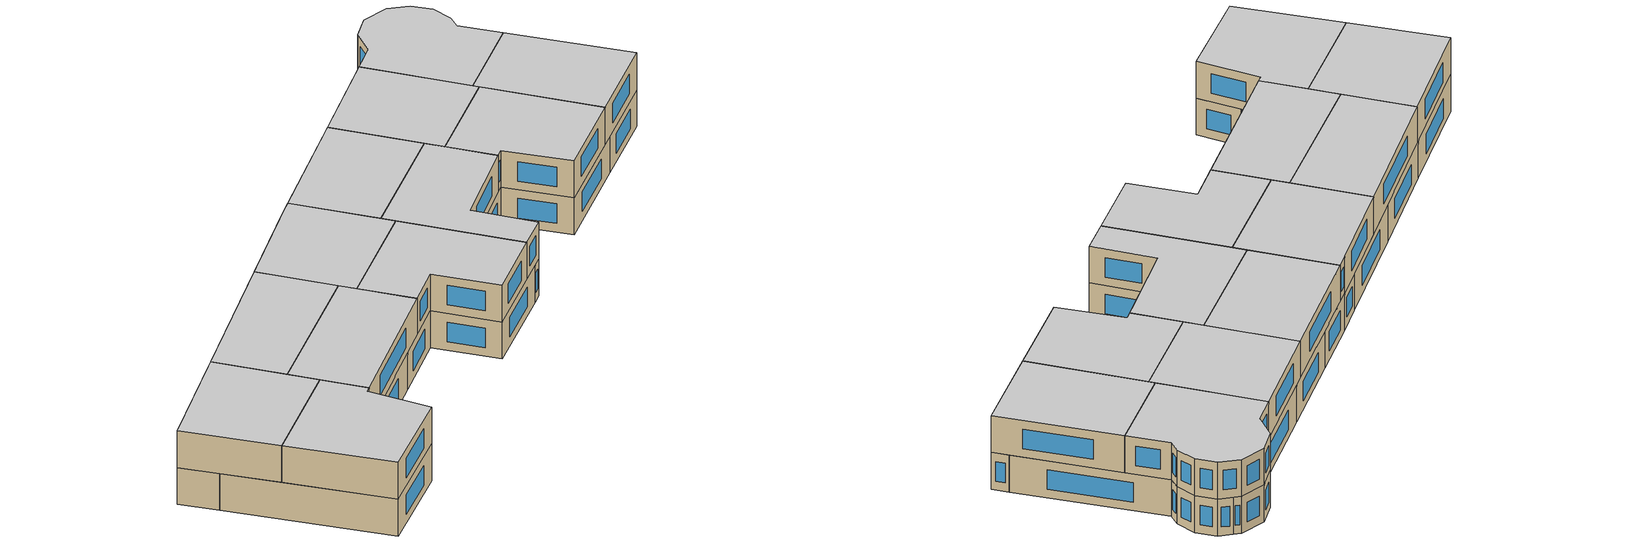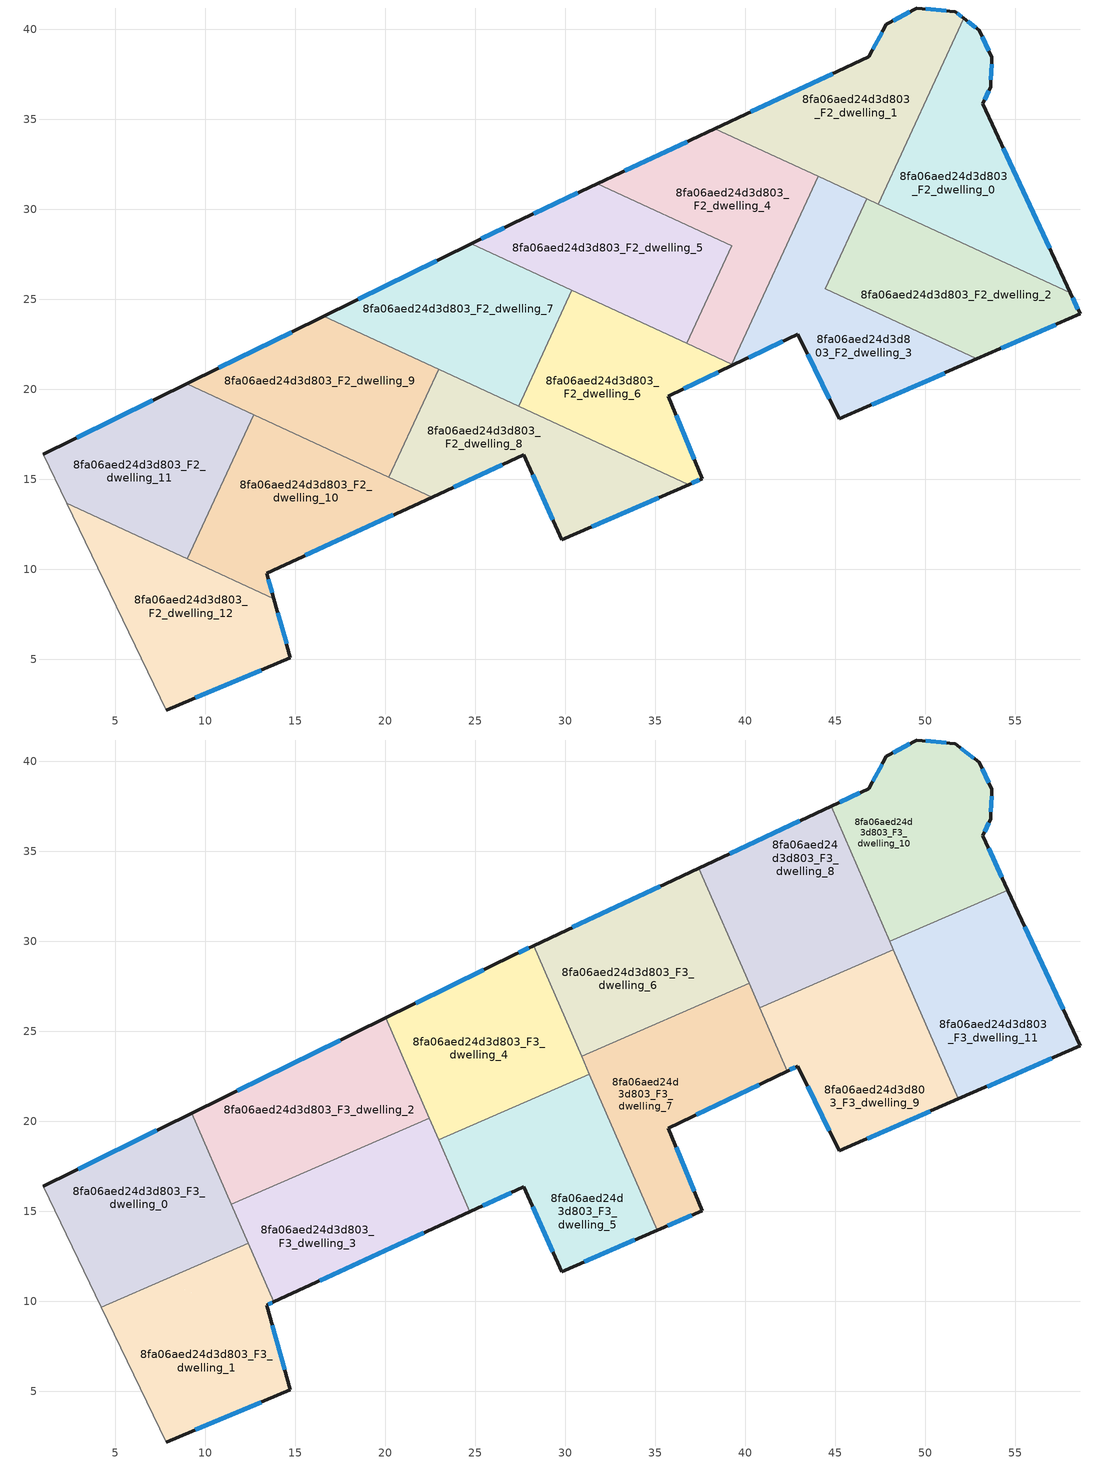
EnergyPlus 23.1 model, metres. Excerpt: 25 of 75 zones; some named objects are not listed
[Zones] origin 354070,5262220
8fa06aed24d3d803_F2_dwelling_0
 floor to 8fa06aed24d3d803_F1_dwelling_0 (EU_floor_Construction): 53.69,38.45 53.62,36.8 53.18,35.87 58.06,25.36 47.38,30.29 52.14,40.6 53.01,39.94 z6
 wall outside (EU_wall_Construction): 58.06,25.36 53.18,35.87 53.62,36.8 53.69,38.45 53.01,39.94 52.14,40.6 z6:9
 wall to 8fa06aed24d3d803_F2_dwelling_1 (EU_wall_Construction): 52.14,40.6 47.38,30.29 z6:9
 wall to 8fa06aed24d3d803_F2_dwelling_2 (EU_wall_Construction): 47.38,30.29 58.06,25.36 z6:9
 window (EU_Window_Construction): 53.64,37.19 53.68,38.07 / 53.29,36.08 53.52,36.58 / 56.91,27.83 54.33,33.4 / 52.8,40.1 52.34,40.45 / 53.53,38.8 53.17,39.59 z6.7:8.3
8fa06aed24d3d803_F2_dwelling_1
 floor to 8fa06aed24d3d803_F1_dwelling_1 (EU_floor_Construction): 51.66,40.97 52.14,40.6 47.38,30.29 38.31,34.48 46.85,38.48 47.83,40.27 49.52,41.18 z6
 wall outside (EU_wall_Construction): 52.14,40.6 51.66,40.97 49.52,41.18 47.83,40.27 46.85,38.48 38.31,34.48 z6:9
 wall to 8fa06aed24d3d803_F2_dwelling_4 (EU_wall_Construction): 38.31,34.48 44.05,31.83 z6:9
 wall to 8fa06aed24d3d803_F2_dwelling_3 (EU_wall_Construction): 44.05,31.83 46.74,30.59 z6:9
 wall to 8fa06aed24d3d803_F2_dwelling_2 (EU_wall_Construction): 46.74,30.59 47.38,30.29 z6:9
 window (EU_Window_Construction): 52.03,40.69 51.77,40.89 / 44.84,37.54 40.31,35.42 / 47.6,39.85 47.08,38.9 / 49.12,40.97 48.23,40.48 / 51.16,41.02 50.02,41.13 z6.7:8.3
8fa06aed24d3d803_F2_dwelling_10
 floor to 8fa06aed24d3d803_F1_dwelling_10 (EU_floor_Construction): 22.6,14.02 13.41,9.79 13.81,8.36 9,10.58 12.7,18.59 8.97,20.31 z6
 wall outside (EU_wall_Construction): 13.81,8.36 13.41,9.79 22.6,14.02 z6:9
 wall to 8fa06aed24d3d803_F2_dwelling_11 (EU_wall_Construction): 8.97,20.31 12.7,18.59 9,10.58 z6:9
 wall to 8fa06aed24d3d803_F2_dwelling_9 (EU_wall_Construction): 20.2,15.12 8.97,20.31 z6:9
 wall to 8fa06aed24d3d803_F2_dwelling_12 (EU_wall_Construction): 9,10.58 13.81,8.36 z6:9
 wall to 8fa06aed24d3d803_F2_dwelling_8 (EU_wall_Construction): 22.6,14.02 20.21,15.12 z6:9
 window (EU_Window_Construction): 15.57,10.78 20.44,13.03 / 13.72,8.7 13.5,9.46 z6.7:8.3
8fa06aed24d3d803_F2_dwelling_11
 floor to 8fa06aed24d3d803_F1_dwelling_11 (EU_floor_Construction): 12.7,18.59 9,10.58 2.31,13.67 1,16.39 8.97,20.31 z6
 wall outside (EU_wall_Construction): 8.97,20.31 1,16.39 z6:9
 wall adiabatic (EU_wall_Construction): 1,16.39 2.31,13.67 z6:9
 wall to 8fa06aed24d3d803_F2_dwelling_12 (EU_wall_Construction): 2.31,13.67 9,10.58 z6:9
 window (EU_Window_Construction): 7.09,19.39 2.87,17.31 z6.7:8.3
8fa06aed24d3d803_F2_dwelling_12
 floor to 8fa06aed24d3d803_F1_dwelling_12 (EU_floor_Construction): 13.81,8.36 14.74,5.09 7.83,2.19 2.31,13.67 z6
 wall outside (EU_wall_Construction): 7.83,2.19 14.74,5.09 13.81,8.36 z6:9
 wall adiabatic (EU_wall_Construction): 2.31,13.67 7.83,2.19 z6:9
 window (EU_Window_Construction): 14.52,5.86 14.03,7.59 / 9.45,2.87 13.11,4.41 z6.7:8.3
8fa06aed24d3d803_F2_dwelling_2
 floor to 8fa06aed24d3d803_F1_dwelling_2 (EU_floor_Construction): 58.06,25.36 58.6,24.19 52.86,21.69 44.43,25.58 46.74,30.59 z6
 wall outside (EU_wall_Construction): 52.86,21.69 58.6,24.19 58.06,25.36 z6:9
 wall to 8fa06aed24d3d803_F2_dwelling_3 (EU_wall_Construction): 46.74,30.59 44.43,25.58 52.86,21.69 z6:9
 window (EU_Window_Construction): 58.48,24.46 58.19,25.09 / 54.21,22.28 57.26,23.6 z6.7:8.3
 ceiling adiabatic (EU_roof_Construction): 51.34,22.39 48.03,29.99 48.22,29.54 45.77,28.48 44.43,25.58 z9
8fa06aed24d3d803_F2_dwelling_3
 floor to 8fa06aed24d3d803_F1_dwelling_3 (EU_floor_Construction): 46.74,30.59 44.43,25.58 52.86,21.69 45.21,18.36 42.92,23.07 39.34,21.36 39.24,21.4 44.05,31.83 z6
 wall outside (EU_wall_Construction): 39.34,21.36 42.92,23.07 45.21,18.36 52.86,21.69 z6:9
 wall to 8fa06aed24d3d803_F2_dwelling_4 (EU_wall_Construction): 44.05,31.83 39.24,21.4 z6:9
 wall to 8fa06aed24d3d803_F2_dwelling_6 (EU_wall_Construction): 39.24,21.4 39.34,21.36 z6:9
 window (EU_Window_Construction): 47.01,19.14 51.07,20.91 / 43.46,21.96 44.67,19.47 / 40.18,21.76 42.08,22.67 z6.7:8.3
8fa06aed24d3d803_F2_dwelling_4
 floor to 8fa06aed24d3d803_F1_dwelling_4 (EU_floor_Construction): 44.05,31.83 39.24,21.4 36.76,22.55 39.25,27.97 31.78,31.42 38.31,34.48 z6
 wall outside (EU_wall_Construction): 38.31,34.48 31.78,31.42 z6:9
 wall to 8fa06aed24d3d803_F2_dwelling_5 (EU_wall_Construction): 31.78,31.42 39.25,27.97 36.76,22.55 z6:9
 wall to 8fa06aed24d3d803_F2_dwelling_6 (EU_wall_Construction): 36.76,22.55 39.24,21.4 z6:9
 window (EU_Window_Construction): 36.77,33.76 33.31,32.14 z6.7:8.3
8fa06aed24d3d803_F2_dwelling_5
 floor to 8fa06aed24d3d803_F1_dwelling_5 (EU_floor_Construction): 39.25,27.97 36.76,22.55 24.77,28.08 27.16,29.25 31.78,31.42 z6
 wall outside (EU_wall_Construction): 31.78,31.42 27.16,29.25 24.77,28.08 z6:9
 wall to 8fa06aed24d3d803_F2_dwelling_7 (EU_wall_Construction): 24.77,28.08 30.37,25.5 z6:9
 wall to 8fa06aed24d3d803_F2_dwelling_6 (EU_wall_Construction): 30.37,25.5 36.76,22.55 z6:9
 window (EU_Window_Construction): 30.69,30.91 28.24,29.76 / 26.6,28.98 25.33,28.36 z6.7:8.3
8fa06aed24d3d803_F2_dwelling_6
 floor to 8fa06aed24d3d803_F1_dwelling_6 (EU_floor_Construction): 39.34,21.36 35.72,19.63 37.61,15.05 36.85,14.71 27.4,19.07 30.37,25.5 z6
 wall outside (EU_wall_Construction): 36.85,14.71 37.61,15.05 35.72,19.63 39.34,21.36 z6:9
 wall to 8fa06aed24d3d803_F2_dwelling_7 (EU_wall_Construction): 30.37,25.5 27.4,19.07 z6:9
 wall to 8fa06aed24d3d803_F2_dwelling_8 (EU_wall_Construction): 27.4,19.07 36.85,14.71 z6:9
 window (EU_Window_Construction): 36.57,20.04 38.49,20.95 / 37.17,16.12 36.16,18.55 / 37.03,14.79 37.43,14.97 z6.7:8.3
8fa06aed24d3d803_F2_dwelling_7
 floor to 8fa06aed24d3d803_F1_dwelling_7 (EU_floor_Construction): 30.37,25.5 27.4,19.07 16.59,24.06 24.77,28.08 z6
 wall outside (EU_wall_Construction): 24.77,28.08 16.59,24.06 z6:9
 wall to 8fa06aed24d3d803_F2_dwelling_9 (EU_wall_Construction): 16.59,24.06 22.97,21.11 z6:9
 wall to 8fa06aed24d3d803_F2_dwelling_8 (EU_wall_Construction): 22.97,21.11 27.4,19.07 z6:9
 window (EU_Window_Construction): 22.85,27.14 18.51,25 z6.7:8.3
8fa06aed24d3d803_F2_dwelling_8
 floor to 8fa06aed24d3d803_F1_dwelling_8 (EU_floor_Construction): 36.85,14.71 29.81,11.65 27.69,16.36 22.6,14.02 20.21,15.12 22.97,21.12 z6
 wall outside (EU_wall_Construction): 22.6,14.02 27.69,16.36 29.81,11.65 36.85,14.71 z6:9
 wall to 8fa06aed24d3d803_F2_dwelling_9 (EU_wall_Construction): 22.97,21.12 20.21,15.12 z6:9
 window (EU_Window_Construction): 28.19,15.26 29.31,12.76 / 23.79,14.57 26.49,15.81 / 31.47,12.37 35.19,13.99 z6.7:8.3
 ceiling adiabatic (EU_roof_Construction): 24.7,14.99 22.49,20.07 20.21,15.12 22.6,14.02 z9
8fa06aed24d3d803_F2_dwelling_9
 floor to 8fa06aed24d3d803_F1_dwelling_9 (EU_floor_Construction): 22.97,21.12 20.21,15.12 8.97,20.31 16.59,24.06 z6
 wall outside (EU_wall_Construction): 16.59,24.06 8.97,20.31 z6:9
 window (EU_Window_Construction): 14.8,23.18 10.76,21.19 z6.7:8.3
 ceiling adiabatic (EU_roof_Construction): 20.21,15.12 22.49,20.07 22.44,20.18 15.65,17.23 z9
8fa06aed24d3d803_F3_dwelling_0
 floor to 8fa06aed24d3d803_F2_dwelling_11 (EU_floor_Construction): 9.4,20.11 11.34,15.65 9.68,12.05 7.7,11.18 2.31,13.67 1,16.39 8.97,20.31 z9
 floor to 8fa06aed24d3d803_F2_dwelling_10 (EU_floor_Construction): 11.34,15.65 12.4,13.23 9.68,12.05 z9
 floor to 8fa06aed24d3d803_F2_dwelling_12 (EU_floor_Construction): 7.7,11.18 4.23,9.67 2.31,13.67 z9
 floor to 8fa06aed24d3d803_F2_dwelling_9 (EU_floor_Construction): 9.25,20.45 9.4,20.11 8.97,20.31 z9
 wall outside (EU_wall_Construction): 9.25,20.45 1,16.39 z9:12
 wall to 8fa06aed24d3d803_F3_dwelling_1 (EU_wall_Construction): 4.23,9.67 12.4,13.23 z9:12
 wall adiabatic (EU_wall_Construction): 1,16.39 4.23,9.67 z9:12
 wall to 8fa06aed24d3d803_F3_dwelling_2 (EU_wall_Construction): 11.45,15.4 9.25,20.45 z9:12
 wall to 8fa06aed24d3d803_F3_dwelling_3 (EU_wall_Construction): 12.4,13.23 11.45,15.4 z9:12
 window (EU_Window_Construction): 7.32,19.5 2.94,17.35 z9.7:11.3
 ceiling to 8fa06aed24d3d803_F4_dwelling_0 (EU_floor_Construction): 12.4,13.23 9.25,20.45 1,16.39 4.23,9.67 z12
8fa06aed24d3d803_F3_dwelling_1
 floor to 8fa06aed24d3d803_F2_dwelling_12 (EU_floor_Construction): 13.81,8.36 14.74,5.09 7.83,2.19 4.23,9.67 7.7,11.18 z9
 floor to 8fa06aed24d3d803_F2_dwelling_10 (EU_floor_Construction): 12.4,13.23 13.81,9.98 13.41,9.79 13.81,8.36 9,10.58 9.68,12.05 z9
 floor to 8fa06aed24d3d803_F2_dwelling_11 (EU_floor_Construction): 9.68,12.05 9,10.58 7.7,11.18 z9
 wall outside (EU_wall_Construction): 7.83,2.19 14.74,5.09 13.41,9.79 13.81,9.98 z9:12
 wall adiabatic (EU_wall_Construction): 4.23,9.67 7.83,2.19 z9:12
 wall to 8fa06aed24d3d803_F3_dwelling_3 (EU_wall_Construction): 13.81,9.98 12.4,13.23 z9:12
 window (EU_Window_Construction): 13.5,9.83 13.72,9.93 / 14.42,6.19 13.72,8.69 / 9.45,2.87 13.11,4.41 z9.7:11.3
 ceiling to 8fa06aed24d3d803_F4_dwelling_1 (EU_floor_Construction): 14.74,5.09 13.41,9.79 13.81,9.98 12.4,13.23 4.23,9.67 7.83,2.19 z12
8fa06aed24d3d803_F3_dwelling_10
 floor to 8fa06aed24d3d803_F2_dwelling_0 (EU_floor_Construction): 53.01,39.94 53.69,38.45 53.62,36.8 53.18,35.87 54.58,32.85 48.03,29.99 47.65,30.87 52.14,40.6 z9
 floor to 8fa06aed24d3d803_F2_dwelling_1 (EU_floor_Construction): 51.66,40.97 52.14,40.6 47.65,30.87 44.76,37.5 46.85,38.48 47.83,40.27 49.52,41.18 z9
 wall outside (EU_wall_Construction): 54.59,32.85 53.18,35.87 53.62,36.8 53.69,38.45 53.01,39.94 51.66,40.97 49.52,41.18 47.83,40.27 46.85,38.48 44.76,37.5 z9:12
 wall to 8fa06aed24d3d803_F3_dwelling_11 (EU_wall_Construction): 48.03,29.99 54.59,32.85 z9:12
 wall to 8fa06aed24d3d803_F3_dwelling_8 (EU_wall_Construction): 44.76,37.5 48.03,29.99 z9:12
 window (EU_Window_Construction): 52.69,40.18 51.98,40.73 / 53.53,38.8 53.17,39.59 / 53.64,37.19 53.68,38.07 / 53.29,36.08 53.52,36.58 / 54.26,33.56 53.51,35.16 / 46.36,38.25 45.25,37.73 / 47.6,39.85 47.08,38.9 / 49.12,40.97 48.23,40.48 / 51.16,41.02 50.02,41.13 z9.7:11.3
 ceiling to 8fa06aed24d3d803_F4_dwelling_10 (EU_floor_Construction): 54.59,32.85 53.18,35.87 53.62,36.8 53.69,38.45 53.01,39.94 51.66,40.97 49.52,41.18 47.83,40.27 46.85,38.48 44.76,37.5 48.03,29.99 z12
8fa06aed24d3d803_F3_dwelling_11
 floor to 8fa06aed24d3d803_F2_dwelling_2 (EU_floor_Construction): 58.06,25.36 58.6,24.19 52.86,21.69 51.34,22.39 48.03,29.99 z9
 floor to 8fa06aed24d3d803_F2_dwelling_3 (EU_floor_Construction): 52.86,21.69 51.84,21.24 51.34,22.39 z9
 floor to 8fa06aed24d3d803_F2_dwelling_0 (EU_floor_Construction): 54.58,32.85 58.06,25.36 48.03,29.99 z9
 wall outside (EU_wall_Construction): 51.84,21.24 58.6,24.19 54.59,32.85 z9:12
 wall to 8fa06aed24d3d803_F3_dwelling_9 (EU_wall_Construction): 48.22,29.55 51.84,21.24 z9:12
 wall to 8fa06aed24d3d803_F3_dwelling_8 (EU_wall_Construction): 48.03,29.99 48.22,29.54 z9:12
 window (EU_Window_Construction): 57.66,26.22 55.53,30.81 / 53.43,21.93 57.02,23.5 z9.7:11.3
 ceiling to 8fa06aed24d3d803_F4_dwelling_11 (EU_floor_Construction): 58.6,24.19 54.59,32.85 48.03,29.99 51.84,21.24 z12
8fa06aed24d3d803_F3_dwelling_2
 floor to 8fa06aed24d3d803_F2_dwelling_9 (EU_floor_Construction): 21.8,21.66 22.44,20.18 15.65,17.23 9.4,20.11 9.25,20.45 16.59,24.06 z9
 floor to 8fa06aed24d3d803_F2_dwelling_11 (EU_floor_Construction): 12.7,18.59 11.34,15.65 9.4,20.11 z9
 floor to 8fa06aed24d3d803_F2_dwelling_7 (EU_floor_Construction): 20.02,25.74 21.8,21.66 16.59,24.06 z9
 floor to 8fa06aed24d3d803_F2_dwelling_10 (EU_floor_Construction): 15.65,17.23 11.45,15.4 11.34,15.65 12.7,18.59 9.44,20.09 z9
 wall outside (EU_wall_Construction): 20.02,25.74 9.25,20.45 z9:12
 wall to 8fa06aed24d3d803_F3_dwelling_3 (EU_wall_Construction): 11.45,15.4 22.44,20.18 z9:12
 wall to 8fa06aed24d3d803_F3_dwelling_4 (EU_wall_Construction): 22.44,20.18 20.02,25.74 z9:12
 window (EU_Window_Construction): 17.49,24.5 11.78,21.69 z9.7:11.3
 ceiling to 8fa06aed24d3d803_F4_dwelling_2 (EU_floor_Construction): 22.44,20.18 20.02,25.74 9.25,20.45 11.45,15.4 z12
8fa06aed24d3d803_F3_dwelling_3
 floor to 8fa06aed24d3d803_F2_dwelling_10 (EU_floor_Construction): 22.6,14.02 13.81,9.98 11.45,15.4 15.65,17.23 z9
 floor adiabatic (EU_floor_Construction): 22.44,20.18 24.7,14.99 22.6,14.02 15.65,17.23 z9
 wall outside (EU_wall_Construction): 13.81,9.98 24.7,14.99 z9:12
 wall to 8fa06aed24d3d803_F3_dwelling_5 (EU_wall_Construction): 24.7,14.99 22.96,18.98 z9:12
 wall to 8fa06aed24d3d803_F3_dwelling_4 (EU_wall_Construction): 22.96,18.98 22.44,20.18 z9:12
 window (EU_Window_Construction): 16.37,11.15 22.14,13.81 z9.7:11.3
 ceiling to 8fa06aed24d3d803_F4_dwelling_3 (EU_floor_Construction): 24.7,14.99 22.44,20.18 11.45,15.4 13.81,9.98 z12
8fa06aed24d3d803_F3_dwelling_4
 floor to 8fa06aed24d3d803_F2_dwelling_7 (EU_floor_Construction): 30.02,25.66 30.23,25.19 28.47,21.38 25.35,20.02 21.8,21.66 20.02,25.74 24.77,28.08 z9
 floor to 8fa06aed24d3d803_F2_dwelling_8 (EU_floor_Construction): 25.35,20.02 22.96,18.98 22.49,20.07 22.97,21.11 z9
 floor to 8fa06aed24d3d803_F2_dwelling_6 (EU_floor_Construction): 30.23,25.19 31.34,22.63 28.47,21.38 z9
 floor to 8fa06aed24d3d803_F2_dwelling_5 (EU_floor_Construction): 28.24,29.76 30.02,25.66 24.77,28.08 27.16,29.25 z9
 floor to 8fa06aed24d3d803_F2_dwelling_9 (EU_floor_Construction): 22.97,21.11 22.49,20.07 21.8,21.66 z9
 wall outside (EU_wall_Construction): 28.24,29.76 27.16,29.25 20.02,25.74 z9:12
 wall to 8fa06aed24d3d803_F3_dwelling_5 (EU_wall_Construction): 22.96,18.98 31.34,22.63 z9:12
 wall to 8fa06aed24d3d803_F3_dwelling_6 (EU_wall_Construction): 30.91,23.62 28.24,29.76 z9:12
 wall to 8fa06aed24d3d803_F3_dwelling_7 (EU_wall_Construction): 31.34,22.63 30.91,23.62 z9:12
 window (EU_Window_Construction): 25.48,28.43 21.69,26.57 / 27.98,29.64 27.41,29.37 z9.7:11.3
 ceiling to 8fa06aed24d3d803_F4_dwelling_4 (EU_floor_Construction): 31.34,22.63 28.24,29.76 27.16,29.25 20.02,25.74 22.96,18.98 z12
8fa06aed24d3d803_F3_dwelling_5
 floor to 8fa06aed24d3d803_F2_dwelling_8 (EU_floor_Construction): 34.27,15.9 35.12,13.96 29.81,11.65 27.69,16.36 24.7,14.99 22.96,18.98 25.35,20.02 z9
 floor to 8fa06aed24d3d803_F2_dwelling_7 (EU_floor_Construction): 28.47,21.38 27.4,19.07 25.35,20.02 z9
 floor to 8fa06aed24d3d803_F2_dwelling_6 (EU_floor_Construction): 31.34,22.63 34.27,15.9 27.4,19.07 28.47,21.38 z9
 wall outside (EU_wall_Construction): 24.7,14.99 27.69,16.36 29.81,11.65 35.12,13.96 z9:12
 wall to 8fa06aed24d3d803_F3_dwelling_7 (EU_wall_Construction): 35.12,13.96 31.34,22.63 z9:12
 window (EU_Window_Construction): 25.4,15.31 26.98,16.04 / 31.06,12.19 33.87,13.42 / 28.19,15.26 29.31,12.76 z9.7:11.3
 ceiling to 8fa06aed24d3d803_F4_dwelling_5 (EU_floor_Construction): 35.12,13.96 31.34,22.63 22.96,18.98 24.7,14.99 27.69,16.36 29.81,11.65 z12
8fa06aed24d3d803_F3_dwelling_6
 floor to 8fa06aed24d3d803_F2_dwelling_4 (EU_floor_Construction): 37.42,34.06 40.21,27.67 38.84,27.07 39.25,27.97 31.78,31.42 z9
 floor to 8fa06aed24d3d803_F2_dwelling_5 (EU_floor_Construction): 39.25,27.97 38.84,27.07 32.73,24.41 30.02,25.66 28.24,29.76 31.78,31.42 z9
 floor to 8fa06aed24d3d803_F2_dwelling_7 (EU_floor_Construction): 30.37,25.5 30.23,25.19 30.02,25.66 z9
 floor to 8fa06aed24d3d803_F2_dwelling_6 (EU_floor_Construction): 32.73,24.41 30.91,23.62 30.23,25.19 30.37,25.5 z9
 wall outside (EU_wall_Construction): 37.42,34.06 28.24,29.76 z9:12
 wall to 8fa06aed24d3d803_F3_dwelling_7 (EU_wall_Construction): 30.91,23.62 40.21,27.67 z9:12
 wall to 8fa06aed24d3d803_F3_dwelling_8 (EU_wall_Construction): 40.21,27.67 37.42,34.06 z9:12
 window (EU_Window_Construction): 35.27,33.05 30.39,30.77 z9.7:11.3
 ceiling to 8fa06aed24d3d803_F4_dwelling_6 (EU_floor_Construction): 40.21,27.67 37.42,34.06 28.24,29.76 30.91,23.62 z12
8fa06aed24d3d803_F3_dwelling_7
 floor to 8fa06aed24d3d803_F2_dwelling_5 (EU_floor_Construction): 38.84,27.07 36.76,22.55 32.73,24.41 z9
 floor to 8fa06aed24d3d803_F2_dwelling_6 (EU_floor_Construction): 39.34,21.36 35.72,19.63 37.61,15.05 36.85,14.71 34.27,15.9 30.91,23.62 32.73,24.41 z9
 floor to 8fa06aed24d3d803_F2_dwelling_8 (EU_floor_Construction): 36.85,14.71 35.12,13.96 34.27,15.9 z9
 floor to 8fa06aed24d3d803_F2_dwelling_4 (EU_floor_Construction): 40.21,27.67 41.14,25.52 39.24,21.4 36.76,22.55 38.84,27.07 z9
 floor to 8fa06aed24d3d803_F2_dwelling_3 (EU_floor_Construction): 41.14,25.52 42.33,22.79 39.34,21.36 39.24,21.4 z9
 wall outside (EU_wall_Construction): 35.12,13.96 37.61,15.05 35.72,19.63 42.33,22.79 z9:12
 wall to 8fa06aed24d3d803_F3_dwelling_9 (EU_wall_Construction): 42.33,22.79 40.8,26.31 z9:12
 wall to 8fa06aed24d3d803_F3_dwelling_8 (EU_wall_Construction): 40.8,26.31 40.21,27.67 z9:12
 window (EU_Window_Construction): 35.7,14.21 37.03,14.79 / 37.27,20.37 40.78,22.05 / 37.17,16.12 36.16,18.55 z9.7:11.3
 ceiling to 8fa06aed24d3d803_F4_dwelling_7 (EU_floor_Construction): 37.61,15.05 35.72,19.63 42.33,22.79 40.21,27.67 30.91,23.62 35.12,13.96 z12
8fa06aed24d3d803_F3_dwelling_8
 floor to 8fa06aed24d3d803_F2_dwelling_1 (EU_floor_Construction): 44.76,37.5 47.65,30.87 47.38,30.29 38.31,34.48 z9
 floor to 8fa06aed24d3d803_F2_dwelling_0 (EU_floor_Construction): 47.65,30.87 48.03,29.99 47.38,30.29 z9
 floor to 8fa06aed24d3d803_F2_dwelling_3 (EU_floor_Construction): 46.74,30.59 45.77,28.48 41.69,26.7 44.05,31.83 z9
 floor to 8fa06aed24d3d803_F2_dwelling_4 (EU_floor_Construction): 44.05,31.83 41.69,26.7 40.8,26.31 37.42,34.06 38.31,34.48 z9
 floor to 8fa06aed24d3d803_F2_dwelling_2 (EU_floor_Construction): 48.03,29.99 48.22,29.54 45.77,28.48 46.74,30.59 z9
 wall outside (EU_wall_Construction): 44.76,37.5 37.42,34.06 z9:12
 wall to 8fa06aed24d3d803_F3_dwelling_9 (EU_wall_Construction): 40.8,26.31 48.22,29.54 z9:12
 window (EU_Window_Construction): 43.04,36.69 39.15,34.87 z9.7:11.3
 ceiling to 8fa06aed24d3d803_F4_dwelling_8 (EU_floor_Construction): 48.22,29.54 44.76,37.5 37.42,34.06 40.8,26.31 z12
8fa06aed24d3d803_F3_dwelling_9
 floor to 8fa06aed24d3d803_F2_dwelling_3 (EU_floor_Construction): 45.77,28.48 44.43,25.58 51.34,22.39 51.84,21.24 45.21,18.36 42.92,23.07 42.33,22.79 41.14,25.52 41.69,26.7 z9
 floor to 8fa06aed24d3d803_F2_dwelling_4 (EU_floor_Construction): 41.69,26.7 41.14,25.52 40.8,26.31 z9
 floor adiabatic (EU_floor_Construction): 48.22,29.54 51.34,22.39 44.43,25.58 45.77,28.48 z9
 wall outside (EU_wall_Construction): 42.33,22.79 42.92,23.07 45.21,18.36 51.84,21.24 z9:12
 window (EU_Window_Construction): 42.47,22.85 42.78,23 / 46.77,19.04 50.28,20.57 / 43.46,21.96 44.67,19.47 z9.7:11.3
 ceiling to 8fa06aed24d3d803_F4_dwelling_9 (EU_floor_Construction): 51.84,21.24 48.22,29.54 40.8,26.31 42.33,22.79 42.92,23.07 45.21,18.36 z12
[Building]
EU S2 Campaign: North Axis=0; Terrain=City; Solar Distribution=FullExterior
[Site:Location]
Budapest.Ferenc.Liszt.Intl.AP: Latitude=47.437; Longitude=19.256; Time Zone=1; Elevation=185
[SizingPeriod:WeatherFileDays]
AnnualSizingPeriod: Begin Month=1; Begin Day of Month=1; End Month=12; End Day of Month=31; Day of Week for Start Day=Monday; Use Weather File Daylight Saving Period=No; Use Weather File Rain and Snow Indicators=No
[MATERIAL]
EU_InternalMass_Material: Roughness=MediumRough; Thickness=0.1; Conductivity=1; Density=1800; Specific Heat=900; Thermal Absorptance=0.9; Solar Absorptance=0.7; Visible Absorptance=0.7
[MATERIAL:NOMASS] Roughness=MediumRough; Thermal Absorptance=0.9; Solar Absorptance=0.7; Visible Absorptance=0.7
Name | Thermal Resistance
EU_wall_NoMass | 0.832559
EU_roof_NoMass | 1.39638
EU_floor_NoMass | 0.872794
[WINDOWMATERIAL:SIMPLEGLAZINGSYSTEM]
EU_Window_SimpleGlazing: UFactor=2.79869; Solar Heat Gain Coefficient=0.75; Visible Transmittance=0.75
[CONSTRUCTION]
EU_wall_Construction: EU_wall_NoMass
EU_roof_Construction: EU_roof_NoMass
EU_floor_Construction: EU_floor_NoMass
EU_Window_Construction: EU_Window_SimpleGlazing
EU_InternalMass_Construction: EU_InternalMass_Material
[ZONE] Type=1; Multiplier=1; Ceiling Height=autocalculate; Floor Area=autocalculate; Part of Total Floor Area=Yes
Name | Volume
8fa06aed24d3d803_F2_dwelling_0 | 192.041
8fa06aed24d3d803_F3_dwelling_0; 8fa06aed24d3d803_F3_dwelling_5 | 208.032
8fa06aed24d3d803_F2_dwelling_1 | 192.021
8fa06aed24d3d803_F3_dwelling_1 | 208.068
8fa06aed24d3d803_F2_dwelling_10 | 192.062
8fa06aed24d3d803_F3_dwelling_10 | 208.04
8fa06aed24d3d803_F2_dwelling_11 | 192.049
8fa06aed24d3d803_F3_dwelling_11 | 208.043
8fa06aed24d3d803_F2_dwelling_12 | 192.028
8fa06aed24d3d803_F2_dwelling_2 | 192.079
8fa06aed24d3d803_F3_dwelling_2 | 208.066
8fa06aed24d3d803_F2_dwelling_3 | 192.11
8fa06aed24d3d803_F3_dwelling_3 | 208.042
8fa06aed24d3d803_F2_dwelling_4 | 192.087
8fa06aed24d3d803_F3_dwelling_4 | 208.031
8fa06aed24d3d803_F2_dwelling_5 | 192.147
8fa06aed24d3d803_F2_dwelling_6 | 191.958
8fa06aed24d3d803_F3_dwelling_6; 8fa06aed24d3d803_F3_dwelling_7 | 208.046
8fa06aed24d3d803_F2_dwelling_7 | 191.94
8fa06aed24d3d803_F2_dwelling_8; 8fa06aed24d3d803_F2_dwelling_9 | 192.033
8fa06aed24d3d803_F3_dwelling_8; 8fa06aed24d3d803_F3_dwelling_9 | 208.057
[INTERNALMASS] Construction=EU_InternalMass_Construction
Name | Zone or ZoneList | Surface Area
8fa06aed24d3d803_F2_dwelling_0_EU_InternalMass | 8fa06aed24d3d803_F2_dwelling_0 | 64.0141
8fa06aed24d3d803_F2_dwelling_1_EU_InternalMass | 8fa06aed24d3d803_F2_dwelling_1 | 64.0055
8fa06aed24d3d803_F2_dwelling_2_EU_InternalMass | 8fa06aed24d3d803_F2_dwelling_2 | 64.0272
8fa06aed24d3d803_F2_dwelling_3_EU_InternalMass | 8fa06aed24d3d803_F2_dwelling_3 | 64.0372
8fa06aed24d3d803_F2_dwelling_4_EU_InternalMass | 8fa06aed24d3d803_F2_dwelling_4 | 64.0299
8fa06aed24d3d803_F2_dwelling_5_EU_InternalMass | 8fa06aed24d3d803_F2_dwelling_5 | 64.0502
8fa06aed24d3d803_F2_dwelling_6_EU_InternalMass | 8fa06aed24d3d803_F2_dwelling_6 | 63.9855
8fa06aed24d3d803_F2_dwelling_7_EU_InternalMass | 8fa06aed24d3d803_F2_dwelling_7 | 63.9801
8fa06aed24d3d803_F2_dwelling_8_EU_InternalMass | 8fa06aed24d3d803_F2_dwelling_8 | 64.0108
8fa06aed24d3d803_F2_dwelling_9_EU_InternalMass | 8fa06aed24d3d803_F2_dwelling_9 | 64.0116
8fa06aed24d3d803_F2_dwelling_10_EU_InternalMass | 8fa06aed24d3d803_F2_dwelling_10 | 64.0253
8fa06aed24d3d803_F2_dwelling_11_EU_InternalMass | 8fa06aed24d3d803_F2_dwelling_11 | 64.0159
8fa06aed24d3d803_F2_dwelling_12_EU_InternalMass | 8fa06aed24d3d803_F2_dwelling_12 | 64.0093
8fa06aed24d3d803_F3_dwelling_0_EU_InternalMass | 8fa06aed24d3d803_F3_dwelling_0 | 69.3439
8fa06aed24d3d803_F3_dwelling_1_EU_InternalMass | 8fa06aed24d3d803_F3_dwelling_1 | 69.356
8fa06aed24d3d803_F3_dwelling_2_EU_InternalMass | 8fa06aed24d3d803_F3_dwelling_2 | 69.3556
8fa06aed24d3d803_F3_dwelling_3_EU_InternalMass | 8fa06aed24d3d803_F3_dwelling_3 | 69.3475
8fa06aed24d3d803_F3_dwelling_4_EU_InternalMass | 8fa06aed24d3d803_F3_dwelling_4 | 69.344
8fa06aed24d3d803_F3_dwelling_5_EU_InternalMass | 8fa06aed24d3d803_F3_dwelling_5 | 69.344
8fa06aed24d3d803_F3_dwelling_6_EU_InternalMass | 8fa06aed24d3d803_F3_dwelling_6 | 69.3486
8fa06aed24d3d803_F3_dwelling_7_EU_InternalMass | 8fa06aed24d3d803_F3_dwelling_7 | 69.3484
8fa06aed24d3d803_F3_dwelling_8_EU_InternalMass | 8fa06aed24d3d803_F3_dwelling_8 | 69.3521
8fa06aed24d3d803_F3_dwelling_9_EU_InternalMass | 8fa06aed24d3d803_F3_dwelling_9 | 69.3522
8fa06aed24d3d803_F3_dwelling_10_EU_InternalMass | 8fa06aed24d3d803_F3_dwelling_10 | 69.3466
8fa06aed24d3d803_F3_dwelling_11_EU_InternalMass | 8fa06aed24d3d803_F3_dwelling_11 | 69.3476
[OTHEREQUIPMENT] Fuel Type=Electricity; Design Level Calculation Method=Watts/Area; Power per Zone Floor Area=1; Fraction Latent=0; Fraction Radiant=0; Fraction Lost=0; Carbon Dioxide Generation Rate=0; EndUse Subcategory=EU_Step8_InternalGains
Name | Zone or ZoneList or Space or SpaceList | Schedule
EU_Step8_InternalGain_8fa06aed24d3d803_F2_dwelling_0_f000 | 8fa06aed24d3d803_F2_dwelling_0 | EU_Step8_GainSchedule_8fa06aed24d3d803_F2_dwelling_0_f000
EU_Step8_InternalGain_8fa06aed24d3d803_F2_dwelling_1_f000 | 8fa06aed24d3d803_F2_dwelling_1 | EU_Step8_GainSchedule_8fa06aed24d3d803_F2_dwelling_1_f000
EU_Step8_InternalGain_8fa06aed24d3d803_F2_dwelling_2_f000 | 8fa06aed24d3d803_F2_dwelling_2 | EU_Step8_GainSchedule_8fa06aed24d3d803_F2_dwelling_2_f000
EU_Step8_InternalGain_8fa06aed24d3d803_F2_dwelling_3_f000 | 8fa06aed24d3d803_F2_dwelling_3 | EU_Step8_GainSchedule_8fa06aed24d3d803_F2_dwelling_3_f000
EU_Step8_InternalGain_8fa06aed24d3d803_F2_dwelling_4_f000 | 8fa06aed24d3d803_F2_dwelling_4 | EU_Step8_GainSchedule_8fa06aed24d3d803_F2_dwelling_4_f000
EU_Step8_InternalGain_8fa06aed24d3d803_F2_dwelling_5_f000 | 8fa06aed24d3d803_F2_dwelling_5 | EU_Step8_GainSchedule_8fa06aed24d3d803_F2_dwelling_5_f000
EU_Step8_InternalGain_8fa06aed24d3d803_F2_dwelling_6_f000 | 8fa06aed24d3d803_F2_dwelling_6 | EU_Step8_GainSchedule_8fa06aed24d3d803_F2_dwelling_6_f000
EU_Step8_InternalGain_8fa06aed24d3d803_F2_dwelling_7_f000 | 8fa06aed24d3d803_F2_dwelling_7 | EU_Step8_GainSchedule_8fa06aed24d3d803_F2_dwelling_7_f000
EU_Step8_InternalGain_8fa06aed24d3d803_F2_dwelling_8_f000 | 8fa06aed24d3d803_F2_dwelling_8 | EU_Step8_GainSchedule_8fa06aed24d3d803_F2_dwelling_8_f000
EU_Step8_InternalGain_8fa06aed24d3d803_F2_dwelling_9_f000 | 8fa06aed24d3d803_F2_dwelling_9 | EU_Step8_GainSchedule_8fa06aed24d3d803_F2_dwelling_9_f000
EU_Step8_InternalGain_8fa06aed24d3d803_F2_dwelling_10_f000 | 8fa06aed24d3d803_F2_dwelling_10 | EU_Step8_GainSchedule_8fa06aed24d3d803_F2_dwelling_10_f000
EU_Step8_InternalGain_8fa06aed24d3d803_F2_dwelling_11_f000 | 8fa06aed24d3d803_F2_dwelling_11 | EU_Step8_GainSchedule_8fa06aed24d3d803_F2_dwelling_11_f000
EU_Step8_InternalGain_8fa06aed24d3d803_F2_dwelling_12_f000 | 8fa06aed24d3d803_F2_dwelling_12 | EU_Step8_GainSchedule_8fa06aed24d3d803_F2_dwelling_12_f000
EU_Step8_InternalGain_8fa06aed24d3d803_F3_dwelling_0_f000 | 8fa06aed24d3d803_F3_dwelling_0 | EU_Step8_GainSchedule_8fa06aed24d3d803_F3_dwelling_0_f000
EU_Step8_InternalGain_8fa06aed24d3d803_F3_dwelling_1_f000 | 8fa06aed24d3d803_F3_dwelling_1 | EU_Step8_GainSchedule_8fa06aed24d3d803_F3_dwelling_1_f000
EU_Step8_InternalGain_8fa06aed24d3d803_F3_dwelling_2_f000 | 8fa06aed24d3d803_F3_dwelling_2 | EU_Step8_GainSchedule_8fa06aed24d3d803_F3_dwelling_2_f000
EU_Step8_InternalGain_8fa06aed24d3d803_F3_dwelling_3_f000 | 8fa06aed24d3d803_F3_dwelling_3 | EU_Step8_GainSchedule_8fa06aed24d3d803_F3_dwelling_3_f000
EU_Step8_InternalGain_8fa06aed24d3d803_F3_dwelling_4_f000 | 8fa06aed24d3d803_F3_dwelling_4 | EU_Step8_GainSchedule_8fa06aed24d3d803_F3_dwelling_4_f000
EU_Step8_InternalGain_8fa06aed24d3d803_F3_dwelling_5_f000 | 8fa06aed24d3d803_F3_dwelling_5 | EU_Step8_GainSchedule_8fa06aed24d3d803_F3_dwelling_5_f000
EU_Step8_InternalGain_8fa06aed24d3d803_F3_dwelling_6_f000 | 8fa06aed24d3d803_F3_dwelling_6 | EU_Step8_GainSchedule_8fa06aed24d3d803_F3_dwelling_6_f000
EU_Step8_InternalGain_8fa06aed24d3d803_F3_dwelling_7_f000 | 8fa06aed24d3d803_F3_dwelling_7 | EU_Step8_GainSchedule_8fa06aed24d3d803_F3_dwelling_7_f000
EU_Step8_InternalGain_8fa06aed24d3d803_F3_dwelling_8_f000 | 8fa06aed24d3d803_F3_dwelling_8 | EU_Step8_GainSchedule_8fa06aed24d3d803_F3_dwelling_8_f000
EU_Step8_InternalGain_8fa06aed24d3d803_F3_dwelling_9_f000 | 8fa06aed24d3d803_F3_dwelling_9 | EU_Step8_GainSchedule_8fa06aed24d3d803_F3_dwelling_9_f000
EU_Step8_InternalGain_8fa06aed24d3d803_F3_dwelling_10_f000 | 8fa06aed24d3d803_F3_dwelling_10 | EU_Step8_GainSchedule_8fa06aed24d3d803_F3_dwelling_10_f000
EU_Step8_InternalGain_8fa06aed24d3d803_F3_dwelling_11_f000 | 8fa06aed24d3d803_F3_dwelling_11 | EU_Step8_GainSchedule_8fa06aed24d3d803_F3_dwelling_11_f000
[ZONEVENTILATION:DESIGNFLOWRATE] Schedule=EU_AlwaysOn; Design Flow Rate Calculation Method=AirChanges/Hour; Air Changes per Hour=0.475469; Ventilation Type=Natural; Fan Pressure Rise=0; Fan Total Efficiency=1; Constant Term Coefficient=1; Temperature Term Coefficient=0; Velocity Term Coefficient=0; Velocity Squared Term Coefficient=0; Minimum Indoor Temperature=-100; Maximum Indoor Temperature=100; Delta Temperature=-100; Minimum Outdoor Temperature=-100; Maximum Outdoor Temperature=100; Maximum Wind Speed=40
Name | Zone or ZoneList or Space or SpaceList
EU_ConstantAir_8fa06aed24d3d803_F2_dwelling_0 | 8fa06aed24d3d803_F2_dwelling_0
EU_ConstantAir_8fa06aed24d3d803_F2_dwelling_1 | 8fa06aed24d3d803_F2_dwelling_1
EU_ConstantAir_8fa06aed24d3d803_F2_dwelling_2 | 8fa06aed24d3d803_F2_dwelling_2
EU_ConstantAir_8fa06aed24d3d803_F2_dwelling_3 | 8fa06aed24d3d803_F2_dwelling_3
EU_ConstantAir_8fa06aed24d3d803_F2_dwelling_4 | 8fa06aed24d3d803_F2_dwelling_4
EU_ConstantAir_8fa06aed24d3d803_F2_dwelling_5 | 8fa06aed24d3d803_F2_dwelling_5
EU_ConstantAir_8fa06aed24d3d803_F2_dwelling_6 | 8fa06aed24d3d803_F2_dwelling_6
EU_ConstantAir_8fa06aed24d3d803_F2_dwelling_7 | 8fa06aed24d3d803_F2_dwelling_7
EU_ConstantAir_8fa06aed24d3d803_F2_dwelling_8 | 8fa06aed24d3d803_F2_dwelling_8
EU_ConstantAir_8fa06aed24d3d803_F2_dwelling_9 | 8fa06aed24d3d803_F2_dwelling_9
EU_ConstantAir_8fa06aed24d3d803_F2_dwelling_10 | 8fa06aed24d3d803_F2_dwelling_10
EU_ConstantAir_8fa06aed24d3d803_F2_dwelling_11 | 8fa06aed24d3d803_F2_dwelling_11
EU_ConstantAir_8fa06aed24d3d803_F2_dwelling_12 | 8fa06aed24d3d803_F2_dwelling_12
EU_ConstantAir_8fa06aed24d3d803_F3_dwelling_0 | 8fa06aed24d3d803_F3_dwelling_0
EU_ConstantAir_8fa06aed24d3d803_F3_dwelling_1 | 8fa06aed24d3d803_F3_dwelling_1
EU_ConstantAir_8fa06aed24d3d803_F3_dwelling_2 | 8fa06aed24d3d803_F3_dwelling_2
EU_ConstantAir_8fa06aed24d3d803_F3_dwelling_3 | 8fa06aed24d3d803_F3_dwelling_3
EU_ConstantAir_8fa06aed24d3d803_F3_dwelling_4 | 8fa06aed24d3d803_F3_dwelling_4
EU_ConstantAir_8fa06aed24d3d803_F3_dwelling_5 | 8fa06aed24d3d803_F3_dwelling_5
EU_ConstantAir_8fa06aed24d3d803_F3_dwelling_6 | 8fa06aed24d3d803_F3_dwelling_6
EU_ConstantAir_8fa06aed24d3d803_F3_dwelling_7 | 8fa06aed24d3d803_F3_dwelling_7
EU_ConstantAir_8fa06aed24d3d803_F3_dwelling_8 | 8fa06aed24d3d803_F3_dwelling_8
EU_ConstantAir_8fa06aed24d3d803_F3_dwelling_9 | 8fa06aed24d3d803_F3_dwelling_9
EU_ConstantAir_8fa06aed24d3d803_F3_dwelling_10 | 8fa06aed24d3d803_F3_dwelling_10
EU_ConstantAir_8fa06aed24d3d803_F3_dwelling_11 | 8fa06aed24d3d803_F3_dwelling_11
[HVACTEMPLATE:ZONE:IDEALLOADSAIRSYSTEM] System Availability Schedule=EU_AlwaysOn; Maximum Heating Supply Air Temperature=50; Minimum Cooling Supply Air Temperature=13; Maximum Heating Supply Air Humidity Ratio=0.0156; Minimum Cooling Supply Air Humidity Ratio=0.0077; Heating Limit=NoLimit; Cooling Limit=NoLimit; Heating Availability Schedule=EU_AlwaysOn; Cooling Availability Schedule=EU_CoolingOff; Dehumidification Control Type=ConstantSensibleHeatRatio; Cooling Sensible Heat Ratio=0.7; Dehumidification Setpoint=60; Humidification Control Type=None; Humidification Setpoint=30; Outdoor Air Method=None; Outdoor Air Flow Rate per Person=0.00944; Outdoor Air Flow Rate per Zone Floor Area=0; Outdoor Air Flow Rate per Zone=0; Demand Controlled Ventilation Type=None; Outdoor Air Economizer Type=NoEconomizer; Heat Recovery Type=None; Sensible Heat Recovery Effectiveness=0.7; Latent Heat Recovery Effectiveness=0.65
Name | Template Thermostat
8fa06aed24d3d803_F2_dwelling_0 | EU_HeatOnly_8fa06aed24d3d803_F2_dwelling_0
8fa06aed24d3d803_F2_dwelling_1 | EU_HeatOnly_8fa06aed24d3d803_F2_dwelling_1
8fa06aed24d3d803_F2_dwelling_2 | EU_HeatOnly_8fa06aed24d3d803_F2_dwelling_2
8fa06aed24d3d803_F2_dwelling_3 | EU_HeatOnly_8fa06aed24d3d803_F2_dwelling_3
8fa06aed24d3d803_F2_dwelling_4 | EU_HeatOnly_8fa06aed24d3d803_F2_dwelling_4
8fa06aed24d3d803_F2_dwelling_5 | EU_HeatOnly_8fa06aed24d3d803_F2_dwelling_5
8fa06aed24d3d803_F2_dwelling_6 | EU_HeatOnly_8fa06aed24d3d803_F2_dwelling_6
8fa06aed24d3d803_F2_dwelling_7 | EU_HeatOnly_8fa06aed24d3d803_F2_dwelling_7
8fa06aed24d3d803_F2_dwelling_8 | EU_HeatOnly_8fa06aed24d3d803_F2_dwelling_8
8fa06aed24d3d803_F2_dwelling_9 | EU_HeatOnly_8fa06aed24d3d803_F2_dwelling_9
8fa06aed24d3d803_F2_dwelling_10 | EU_HeatOnly_8fa06aed24d3d803_F2_dwelling_10
8fa06aed24d3d803_F2_dwelling_11 | EU_HeatOnly_8fa06aed24d3d803_F2_dwelling_11
8fa06aed24d3d803_F2_dwelling_12 | EU_HeatOnly_8fa06aed24d3d803_F2_dwelling_12
8fa06aed24d3d803_F3_dwelling_0 | EU_HeatOnly_8fa06aed24d3d803_F3_dwelling_0
8fa06aed24d3d803_F3_dwelling_1 | EU_HeatOnly_8fa06aed24d3d803_F3_dwelling_1
8fa06aed24d3d803_F3_dwelling_2 | EU_HeatOnly_8fa06aed24d3d803_F3_dwelling_2
8fa06aed24d3d803_F3_dwelling_3 | EU_HeatOnly_8fa06aed24d3d803_F3_dwelling_3
8fa06aed24d3d803_F3_dwelling_4 | EU_HeatOnly_8fa06aed24d3d803_F3_dwelling_4
8fa06aed24d3d803_F3_dwelling_5 | EU_HeatOnly_8fa06aed24d3d803_F3_dwelling_5
8fa06aed24d3d803_F3_dwelling_6 | EU_HeatOnly_8fa06aed24d3d803_F3_dwelling_6
8fa06aed24d3d803_F3_dwelling_7 | EU_HeatOnly_8fa06aed24d3d803_F3_dwelling_7
8fa06aed24d3d803_F3_dwelling_8 | EU_HeatOnly_8fa06aed24d3d803_F3_dwelling_8
8fa06aed24d3d803_F3_dwelling_9 | EU_HeatOnly_8fa06aed24d3d803_F3_dwelling_9
8fa06aed24d3d803_F3_dwelling_10 | EU_HeatOnly_8fa06aed24d3d803_F3_dwelling_10
8fa06aed24d3d803_F3_dwelling_11 | EU_HeatOnly_8fa06aed24d3d803_F3_dwelling_11
[SIZING:ZONE] Zone Cooling Design Supply Air Temperature Input Method=SupplyAirTemperature; Zone Cooling Design Supply Air Temperature=13; Zone Heating Design Supply Air Temperature Input Method=SupplyAirTemperature; Zone Heating Design Supply Air Temperature=50; Zone Cooling Design Supply Air Humidity Ratio=0.008; Zone Heating Design Supply Air Humidity Ratio=0.008; Cooling Design Air Flow Method=DesignDay; Cooling Design Air Flow Rate=0; Cooling Minimum Air Flow per Zone Floor Area=0.000762; Cooling Minimum Air Flow=0; Cooling Minimum Air Flow Fraction=0.2; Heating Design Air Flow Method=DesignDay; Heating Design Air Flow Rate=0; Heating Maximum Air Flow per Zone Floor Area=0.002032; Heating Maximum Air Flow=0.141576; Heating Maximum Air Flow Fraction=0.3; Account for Dedicated Outdoor Air System=No; Dedicated Outdoor Air System Control Strategy=NeutralSupplyAir; Dedicated Outdoor Air Low Setpoint Temperature for Design=autosize; Dedicated Outdoor Air High Setpoint Temperature for Design=autosize; Zone Load Sizing Method=Sensible Load Only No Latent Load; Zone Latent Cooling Design Supply Air Humidity Ratio Input Method=HumidityRatioDifference; Zone Cooling Design Supply Air Humidity Ratio Difference=0.005; Zone Latent Heating Design Supply Air Humidity Ratio Input Method=HumidityRatioDifference; Zone Humidification Design Supply Air Humidity Ratio Difference=0.005
8fa06aed24d3d803_F2_dwelling_0; 8fa06aed24d3d803_F2_dwelling_1; 8fa06aed24d3d803_F2_dwelling_2; 8fa06aed24d3d803_F2_dwelling_3; 8fa06aed24d3d803_F2_dwelling_4; 8fa06aed24d3d803_F2_dwelling_5; 8fa06aed24d3d803_F2_dwelling_6; 8fa06aed24d3d803_F2_dwelling_7; 8fa06aed24d3d803_F2_dwelling_8; 8fa06aed24d3d803_F2_dwelling_9; 8fa06aed24d3d803_F2_dwelling_10; 8fa06aed24d3d803_F2_dwelling_11; 8fa06aed24d3d803_F2_dwelling_12; 8fa06aed24d3d803_F3_dwelling_0; 8fa06aed24d3d803_F3_dwelling_1; 8fa06aed24d3d803_F3_dwelling_2; 8fa06aed24d3d803_F3_dwelling_3; 8fa06aed24d3d803_F3_dwelling_4; 8fa06aed24d3d803_F3_dwelling_5; 8fa06aed24d3d803_F3_dwelling_6; 8fa06aed24d3d803_F3_dwelling_7; 8fa06aed24d3d803_F3_dwelling_8; 8fa06aed24d3d803_F3_dwelling_9; 8fa06aed24d3d803_F3_dwelling_10; 8fa06aed24d3d803_F3_dwelling_11
[SCHEDULE:CONSTANT]
Name | Hourly Value
EU_AlwaysOn | 1
EU_CoolingOff | 0
[SCHEDULE:FILE] Column Number=1; Rows to Skip at Top=0; Number of Hours of Data=8760; Column Separator=Comma; Interpolate to Timestep=No; Minutes per Item=60; Adjust Schedule for Daylight Savings=Yes
Name | File
EU_Step8_GainSchedule_8fa06aed24d3d803_F2_dwelling_0_f000 | ../../schedules/8fa06aed24d3d803/8fa06aed24d3d803_F2_dwelling_0_f000_gain.csv
EU_Step8_GainSchedule_8fa06aed24d3d803_F2_dwelling_1_f000 | ../../schedules/8fa06aed24d3d803/8fa06aed24d3d803_F2_dwelling_1_f000_gain.csv
EU_Step8_GainSchedule_8fa06aed24d3d803_F2_dwelling_2_f000 | ../../schedules/8fa06aed24d3d803/8fa06aed24d3d803_F2_dwelling_2_f000_gain.csv
EU_Step8_GainSchedule_8fa06aed24d3d803_F2_dwelling_3_f000 | ../../schedules/8fa06aed24d3d803/8fa06aed24d3d803_F2_dwelling_3_f000_gain.csv
EU_Step8_GainSchedule_8fa06aed24d3d803_F2_dwelling_4_f000 | ../../schedules/8fa06aed24d3d803/8fa06aed24d3d803_F2_dwelling_4_f000_gain.csv
EU_Step8_GainSchedule_8fa06aed24d3d803_F2_dwelling_5_f000 | ../../schedules/8fa06aed24d3d803/8fa06aed24d3d803_F2_dwelling_5_f000_gain.csv
EU_Step8_GainSchedule_8fa06aed24d3d803_F2_dwelling_6_f000 | ../../schedules/8fa06aed24d3d803/8fa06aed24d3d803_F2_dwelling_6_f000_gain.csv
EU_Step8_GainSchedule_8fa06aed24d3d803_F2_dwelling_7_f000 | ../../schedules/8fa06aed24d3d803/8fa06aed24d3d803_F2_dwelling_7_f000_gain.csv
EU_Step8_GainSchedule_8fa06aed24d3d803_F2_dwelling_8_f000 | ../../schedules/8fa06aed24d3d803/8fa06aed24d3d803_F2_dwelling_8_f000_gain.csv
EU_Step8_GainSchedule_8fa06aed24d3d803_F2_dwelling_9_f000 | ../../schedules/8fa06aed24d3d803/8fa06aed24d3d803_F2_dwelling_9_f000_gain.csv
EU_Step8_GainSchedule_8fa06aed24d3d803_F2_dwelling_10_f000 | ../../schedules/8fa06aed24d3d803/8fa06aed24d3d803_F2_dwelling_10_f000_gain.csv
EU_Step8_GainSchedule_8fa06aed24d3d803_F2_dwelling_11_f000 | ../../schedules/8fa06aed24d3d803/8fa06aed24d3d803_F2_dwelling_11_f000_gain.csv
EU_Step8_GainSchedule_8fa06aed24d3d803_F2_dwelling_12_f000 | ../../schedules/8fa06aed24d3d803/8fa06aed24d3d803_F2_dwelling_12_f000_gain.csv
EU_Step8_GainSchedule_8fa06aed24d3d803_F3_dwelling_0_f000 | ../../schedules/8fa06aed24d3d803/8fa06aed24d3d803_F3_dwelling_0_f000_gain.csv
EU_Step8_GainSchedule_8fa06aed24d3d803_F3_dwelling_1_f000 | ../../schedules/8fa06aed24d3d803/8fa06aed24d3d803_F3_dwelling_1_f000_gain.csv
EU_Step8_GainSchedule_8fa06aed24d3d803_F3_dwelling_2_f000 | ../../schedules/8fa06aed24d3d803/8fa06aed24d3d803_F3_dwelling_2_f000_gain.csv
EU_Step8_GainSchedule_8fa06aed24d3d803_F3_dwelling_3_f000 | ../../schedules/8fa06aed24d3d803/8fa06aed24d3d803_F3_dwelling_3_f000_gain.csv
EU_Step8_GainSchedule_8fa06aed24d3d803_F3_dwelling_4_f000 | ../../schedules/8fa06aed24d3d803/8fa06aed24d3d803_F3_dwelling_4_f000_gain.csv
EU_Step8_GainSchedule_8fa06aed24d3d803_F3_dwelling_5_f000 | ../../schedules/8fa06aed24d3d803/8fa06aed24d3d803_F3_dwelling_5_f000_gain.csv
EU_Step8_GainSchedule_8fa06aed24d3d803_F3_dwelling_6_f000 | ../../schedules/8fa06aed24d3d803/8fa06aed24d3d803_F3_dwelling_6_f000_gain.csv
EU_Step8_GainSchedule_8fa06aed24d3d803_F3_dwelling_7_f000 | ../../schedules/8fa06aed24d3d803/8fa06aed24d3d803_F3_dwelling_7_f000_gain.csv
EU_Step8_GainSchedule_8fa06aed24d3d803_F3_dwelling_8_f000 | ../../schedules/8fa06aed24d3d803/8fa06aed24d3d803_F3_dwelling_8_f000_gain.csv
EU_Step8_GainSchedule_8fa06aed24d3d803_F3_dwelling_9_f000 | ../../schedules/8fa06aed24d3d803/8fa06aed24d3d803_F3_dwelling_9_f000_gain.csv
EU_Step8_GainSchedule_8fa06aed24d3d803_F3_dwelling_10_f000 | ../../schedules/8fa06aed24d3d803/8fa06aed24d3d803_F3_dwelling_10_f000_gain.csv
EU_Step8_GainSchedule_8fa06aed24d3d803_F3_dwelling_11_f000 | ../../schedules/8fa06aed24d3d803/8fa06aed24d3d803_F3_dwelling_11_f000_gain.csv
